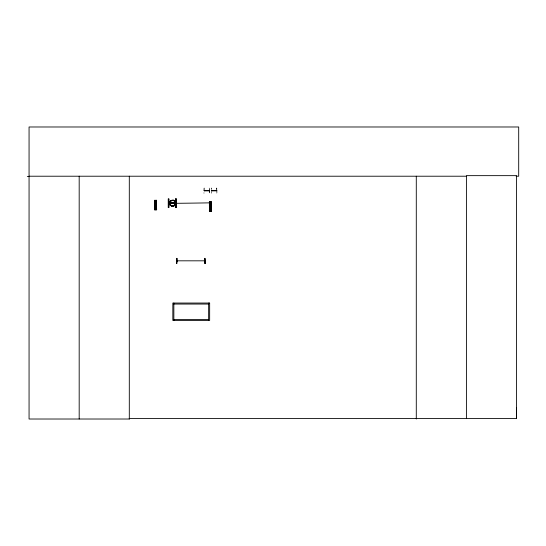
<?xml version="1.0" encoding="UTF-8"?>
<svg xmlns="http://www.w3.org/2000/svg" width="546" height="546" viewBox="0 0 546 546"><rect width="100%" height="100%" fill="white"/><g stroke="black" fill="none" stroke-linecap="round" stroke-linejoin="round"><path stroke-width="0.41" stroke-dasharray="2.73 2.05" d="M204.129 187.981L203.863 193.202M209.609 190.22L209.343 193.202L209.377 187.981L209.609 189.476M216.735 189.476L216.735 187.981L217.028 189.476M216.735 190.22L217.028 193.202L217.001 190.22M216.776 187.981L216.776 193.202M209.343 187.981L209.357 189.476M209.343 190.22L209.357 193.202M204.054 187.981L204.088 193.202M211.52 187.981L211.227 193.202L211.479 187.981"/><path stroke-width="0.82" d="M516.147 176.215L518.7 176.215L518.7 126.986L29.061 126.986L29.061 419.014L129.375 419.014L129.306 418.441L516.523 418.441L516.598 407.882M171.97 205.985L169.813 204.695L169.403 202.375L170.918 200.423L173.526 200.034L175.696 201.454L176.133 203.89L173.799 206.176L171.212 205.938C168.345 204.764 169.56 200.089 172.577 200.273L174.167 200.607L175.457 201.631M172.577 200.409C169.758 200.211 168.516 204.627 171.287 205.781M172.536 203.303L172.434 203.385M175.45 202.982L174.686 204.839L173.055 205.794L175 205.119L175.832 203.057L175.348 201.624M177.375 261.049L177.013 261.077M204.825 261.049L204.368 260.79M169.751 203.167L174.897 203.371M174.317 205.651L171.867 206.047M174.29 205.514L171.976 205.869L170.099 204.627L169.731 202.511L171.103 200.771M177.409 261.043L176.972 261.043M204.77 261.043L204.313 260.845L204.839 260.845M173.662 205.938C176.433 204.941 176.338 201.058 173.41 200.423L171.082 200.778M173.307 205.828L173.13 205.48M172.509 200.478C173.908 200.423 175.409 201.515 175.457 203.01M177.006 260.817L204.77 260.824M210.346 211.179L210.517 210.729M175.751 198.915L175.751 207.61L175.839 198.908M176.256 198.908L176.269 207.603L176.256 198.908L175.696 198.908L175.696 207.61L176.269 207.603M209.5 202.846L211.241 202.825A112.824 2.484 -0.5 0 1 172.516 203.344M209.507 203.487L211.247 203.467M209.514 204.443L211.254 204.422M209.521 205.289L211.261 205.276M209.534 206.245L211.275 206.231M209.582 210.353L211.322 210.333M209.295 210.626L211.616 210.674M176.631 263.541L176.87 258.326L176.651 263.541M205.146 263.541L204.825 258.326L205.125 263.541M27.3 176.419L29.061 176.413M29.061 176.215L466.407 176.215M209.357 190.684L204.108 190.738L209.357 190.738L208.818 190.684M216.748 190.684L211.5 190.738L216.748 190.738L216.209 190.684M168.823 198.901L168.823 207.603L168.243 207.596L168.243 198.901L168.823 198.908L168.762 207.603M154.689 201.283L156.429 201.283M154.689 201.924L156.429 201.924M154.689 202.88L156.429 202.88M168.823 202.969L175.696 202.969M168.823 203.078L175.696 203.023M169.717 203.351L174.973 203.405M168.823 203.494L175.696 203.44M168.823 203.549L175.696 203.549M154.682 203.726L156.422 203.726M154.682 204.682L156.422 204.682M154.689 208.79L156.429 208.79M173.853 304.054L208.64 304.054M173.853 319.424L208.64 319.424M173.642 205.91L171.267 205.699M211.329 211.288L211.029 201.863M211.009 211.295L210.756 201.87M210.729 211.295L210.196 211.302M209.848 201.883L209.93 211.309M209.8 211.316L209.63 201.89L209.684 211.316M209.507 201.89L209.589 211.316M204.893 258.319L204.893 263.541M176.849 258.326L176.843 263.541M516.523 418.441L516.523 175.648L466.407 175.648L466.407 418.441M416.284 176.215L416.284 419.014M212.046 190.684L211.555 190.738M208.64 303.044L208.64 320.434M204.654 190.684L204.163 190.738M173.853 303.044L173.853 320.434M156.409 200.321L156.429 209.746M156.333 200.321L156.292 209.746M156.183 200.321L156.224 209.746M156.101 200.321L156.088 209.746M155.958 200.321L155.992 209.746M155.822 209.746L155.289 209.746M155.119 200.327L155.153 209.753M155.023 200.327L155.009 209.753M154.934 200.327L154.9 209.753M154.784 200.327L154.825 209.753M154.689 200.327L154.702 209.753M129.3 176.215L129.3 419.014M79.184 176.215L79.184 419.014M210.026 205.665C210.517 207.139 211.159 204.607 210.026 205.665M155.18 204.108C155.658 205.583 156.327 203.064 155.18 204.108M211.363 201.863L209.357 201.89L209.466 211.316L211.466 211.288L211.363 201.863M156.566 200.321L154.552 200.327L154.593 209.753L156.566 209.746L156.518 200.321M156.716 209.057L154.395 209.057L156.716 209.132M209.657 303.044L172.836 303.044L172.836 320.434L209.657 320.434L209.657 303.044M210.067 211.309L209.964 201.883L210.026 211.309"/></g></svg>
